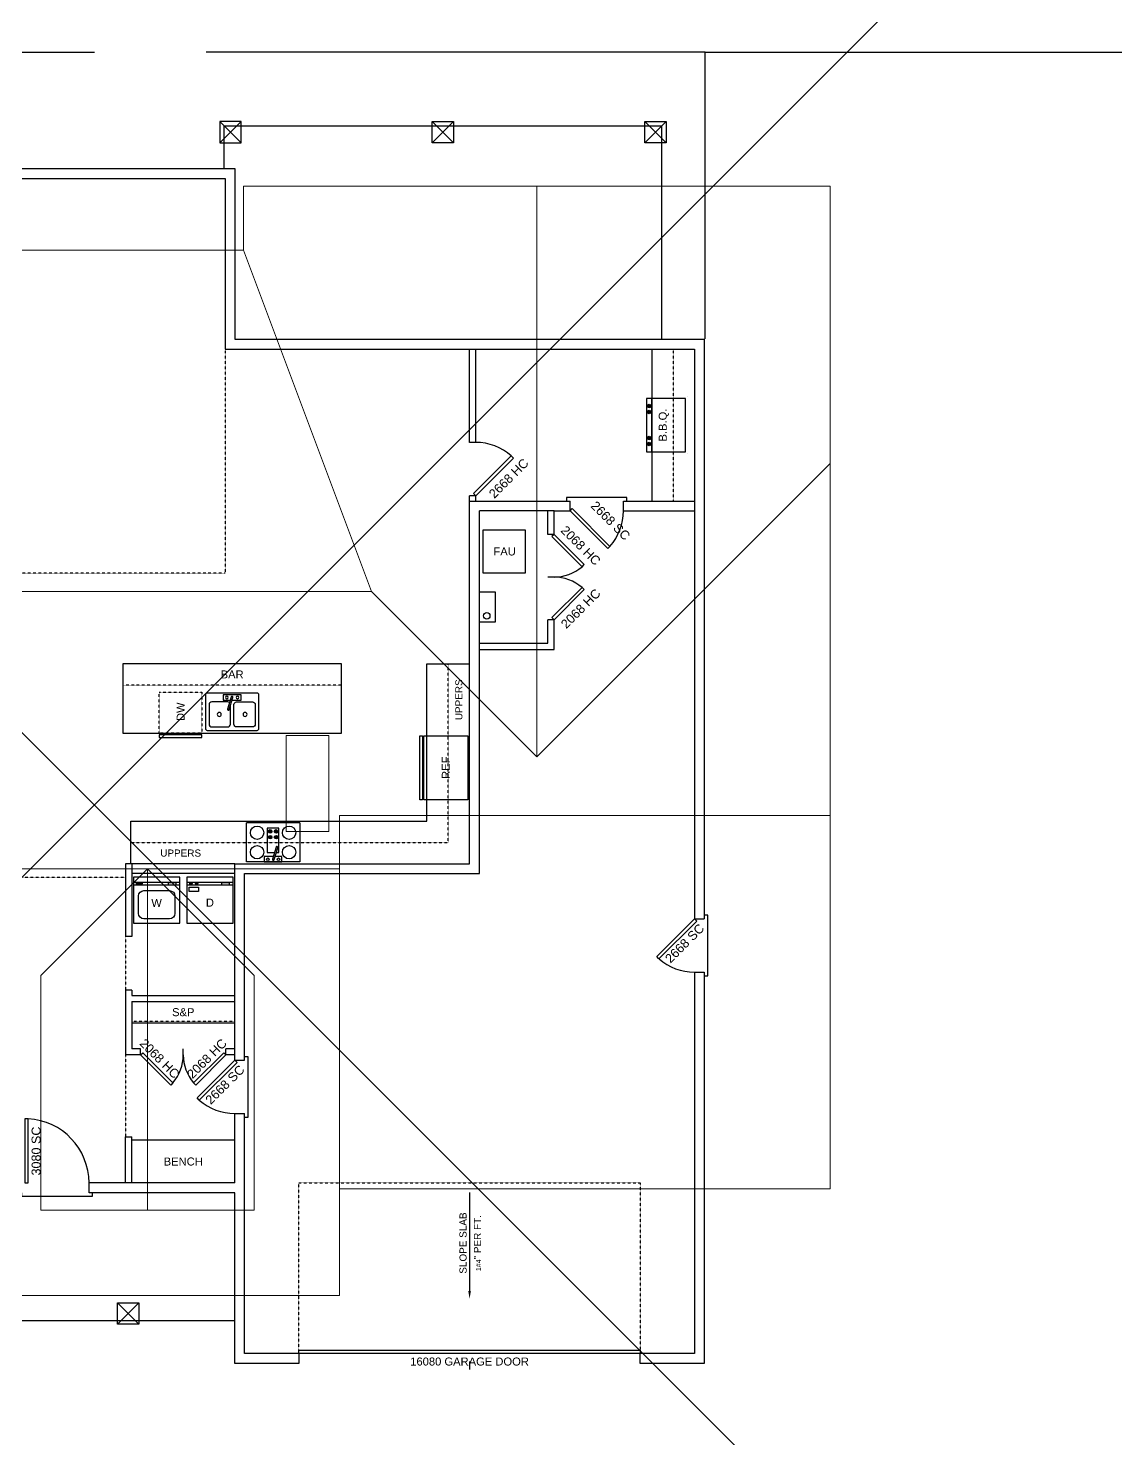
# Model space of a CAD drawing. Header units: inches. Extents: x -566 to 3217, y -8304 to 6564.
# Drawn here: x 563 to 1175, y 243 to 1037 of the extents above; entities that cross this region are included whole.
import ezdxf

# ---------------------------------------------------------------- set-up
doc = ezdxf.new("R2010")
doc.units = ezdxf.units.IN
doc.header["$MEASUREMENT"] = 0
doc.header["$PDMODE"] = 1
doc.header["$PDSIZE"] = -2
doc.linetypes.add('HIDDEN2', pattern=[0.0045, 0.003, -0.0015])
doc.layers.get('0').update_dxf_attribs({"lineweight": 25})
doc.layers.get('DEFPOINTS').update_dxf_attribs({"lineweight": 25})
for name, color, linetype, lineweight, true_color in [('1-CAB', 40, 'Continuous', 25, 0xffbf00), ('1-DIM', 22, 'Continuous', 25, 0xcc3300), ('1-DOOR', 9, 'Continuous', 25, 0xc0c0c0), ('1-FIX', 1, 'Continuous', 25, 0xff0000), ('1-FIX-F', 1, 'Continuous', 25, 0xff0000), ('1-MISC', 40, 'Continuous', 25, 0xffbf00), ('1-SOFFIT', 9, 'HIDDEN2', 25, 0xc0c0c0), ('1-WALL', 3, 'Continuous', 25, 0x00ff00), ('RA-LINE', 2, 'Continuous', 25, 0xffff00)]:
    doc.layers.add(name, color=color, linetype=linetype, lineweight=lineweight, true_color=true_color)
doc.layers.add('1-TEXT', color=7, linetype='Continuous', lineweight=25)
doc.styles.add('Arial', font='arial.ttf')
doc.dimstyles.new('ANNOT', dxfattribs={"dimtxt": 0.083333, "dimasz": 0.18, "dimexe": 5e-05, "dimexo": 3.125e-05, "dimgap": 4.5e-05, "dimtad": 1, "dimdec": 3, "dimdsep": 46, "dimlunit": 4, "dimtxsty": 'Arial', "dimblk": 'VW_SLASH', "dimblk1": 'VW_SLASH', "dimblk2": 'VW_SLASH', "dimcen": 0, "dimdle": 5e-05, "dimazin": 0, "dimtfac": 1, "dimtdec": 3, "dimtix": 1, "dimtmove": 0, "dimatfit": 0, "dimldrblk": 'VW_SLASH', "dimfxl": 1, "dimfrac": 2, "dimtolj": 1, "dimarcsym": 0})

# ---------------------------------------------------------------- blocks, each defined once
blk = doc.blocks.new('VW_SLASH')
at = {"color": 0, "linetype": 'ByBlock', "lineweight": -2, "transparency": 16777216}
blk.add_line((0.0003, 0), (-1, 0), dxfattribs=at)
at = {"color": 0, "linetype": 'Continuous', "lineweight": 5, "transparency": 16777216, "flags": 128}
blk.add_lwpolyline([(0.0001, 0.0001), (-0.0001, -0.0001)], dxfattribs=at)
blk = doc.blocks.new('*D393')
at = {"layer": '1-DIM', "color": 0, "lineweight": -2}
for p, q in [((-40.29, 1023.35), (-400.29, 1023.35)), ((319.71, 858.29), (319.71, 1023.45)), ((319.71, 1023.35), (600.32, 1023.35)), ((943.57, 1023.35), (662.96, 1023.35)), ((943.57, 862.03), (943.57, 1023.45)), ((1303.57, 1023.35), (1663.57, 1023.35))]:
    blk.add_line(p, q, dxfattribs=at)
at = {"layer": 'DEFPOINTS', "color": 0}
for p in [(943.57, 1023.35), (319.71, 858.29), (943.57, 862.03)]:
    blk.add_point(p, dxfattribs=at)
at = {"layer": '1-DIM', "color": 0, "lineweight": -2, "xscale": 360, "yscale": 360, "zscale": 360}
blk.add_blockref('VW_SLASH', (319.71, 1023.35), dxfattribs=at)
at = {"layer": '1-DIM', "color": 0, "lineweight": -2, "xscale": 360, "yscale": 360, "zscale": 360, "rotation": 180}
blk.add_blockref('VW_SLASH', (943.57, 1023.35), dxfattribs=at)
at = {"layer": '1-DIM', "color": 0, "insert": (631.64, 1023.35), "char_height": 0.0833, "attachment_point": 5, "style": 'Arial'}
blk.add_mtext("\\A1;52'", dxfattribs=at)
blk = doc.blocks.new('Group-194')
at = {"color": 1, "linetype": 'Continuous', "true_color": 0xff0000}
for p, q in [((-313.62, 2136.36), (-325.62, 2124.36)), ((-313.62, 2124.36), (-325.62, 2136.36))]:
    blk.add_line(p, q, dxfattribs=at)
at = {"color": 7, "linetype": 'Continuous', "flags": 128}
blk.add_lwpolyline([(-313.62, 2124.36), (-325.62, 2124.36), (-325.62, 2136.36), (-313.62, 2136.36)], close=True, dxfattribs=at)
blk = doc.blocks.new('Group-195')
at = {"color": 1, "linetype": 'Continuous', "true_color": 0xff0000}
for p, q in [((-433.12, 2136.36), (-445.12, 2124.36)), ((-433.12, 2124.36), (-445.12, 2136.36))]:
    blk.add_line(p, q, dxfattribs=at)
at = {"color": 7, "linetype": 'Continuous', "flags": 128}
blk.add_lwpolyline([(-433.12, 2124.36), (-445.12, 2124.36), (-445.12, 2136.36), (-433.12, 2136.36)], close=True, dxfattribs=at)
blk = doc.blocks.new('Group-196')
at = {"color": 1, "linetype": 'Continuous', "true_color": 0xff0000}
for p, q in [((-564.62, 2136.36), (-552.62, 2124.36)), ((-564.62, 2124.36), (-552.62, 2136.36))]:
    blk.add_line(p, q, dxfattribs=at)
at = {"color": 7, "linetype": 'Continuous', "flags": 128}
blk.add_lwpolyline([(-564.62, 2124.36), (-552.62, 2124.36), (-552.62, 2136.36), (-564.62, 2136.36)], close=True, dxfattribs=at)
blk = doc.blocks.new('Group-211')
at = {"flags": 128}
blk.add_lwpolyline([(-674.12, 1539.35), (-672.37, 1539.35), (-672.37, 1575.35), (-674.12, 1575.35), (-674.12, 1539.35)], dxfattribs=at)
at = {"color": 1, "linetype": 'Continuous', "true_color": 0xff0000}
blk.add_arc((-674.2, 1539.31), 36.08, 0.06076, 87.08523, dxfattribs=at)
blk = doc.blocks.new('Group-212')
at = {"layer": '1-DOOR', "flags": 128}
blk.add_lwpolyline([(-520.12, 1445.35), (-328.12, 1445.35), (-328.12, 1443.35), (-520.12, 1443.35)], close=True, dxfattribs=at)
at = {"layer": '1-SOFFIT', "flags": 128}
blk.add_lwpolyline([(-520.12, 1443.35), (-520.12, 1539.35), (-328.12, 1539.35), (-328.12, 1443.35)], dxfattribs=at)
at = {"layer": '1-WALL', "transparency": 33554664}
for p, q in [((-520.12, 1443.35), (-520.12, 1437.85)), ((-328.12, 1437.85), (-328.12, 1443.35))]:
    blk.add_line(p, q, dxfattribs=at)
at = {"layer": 'DEFPOINTS'}
blk.add_line((-424.12, 1438.85), (-424.12, 1434.35), dxfattribs=at)
blk = doc.blocks.new('Group-213')
at = {"flags": 128}
blk.add_lwpolyline([(-556.12, 1608.35), (-554.88, 1607.11), (-576.1, 1585.9), (-577.33, 1587.14), (-556.12, 1608.35)], dxfattribs=at)
at = {"color": 1, "linetype": 'Continuous', "true_color": 0xff0000}
blk.add_arc((-555.99, 1608.89), 30.54, 228.83389, 269.76035, dxfattribs=at)
blk = doc.blocks.new('Group-214')
at = {"color": 1, "linetype": 'Continuous', "true_color": 0xff0000}
for p, q in [((-610.12, 1471.85), (-622.12, 1459.85)), ((-610.12, 1459.85), (-622.12, 1471.85))]:
    blk.add_line(p, q, dxfattribs=at)
at = {"color": 7, "linetype": 'Continuous', "flags": 128}
blk.add_lwpolyline([(-610.12, 1459.85), (-622.12, 1459.85), (-622.12, 1471.85), (-610.12, 1471.85)], close=True, dxfattribs=at)
blk = doc.blocks.new('Group-216')
at = {"flags": 128}
blk.add_lwpolyline([(-297.62, 1687.85), (-296.38, 1686.61), (-317.6, 1665.4), (-318.83, 1666.64), (-297.62, 1687.85)], dxfattribs=at)
at = {"color": 1, "linetype": 'Continuous', "true_color": 0xff0000}
blk.add_arc((-297.49, 1688.39), 30.54, 228.83389, 269.76035, dxfattribs=at)
blk = doc.blocks.new('WASH_DRY_SIDE')
for p, q in [((-28, -5), (-2, -5)), ((-28, -6.5), (-2, -6.5)), ((-8.1875, -5.6875), (-8.1875, -5.8125)), ((-7.9375, -5.8125), (-7.9375, -5.75)), ((-7.9375, -5.75), (-7.0625, -5.75)), ((-7.0625, -5.75), (-7.0625, -5.8125)), ((-6.8125, -5.6875), (-6.8125, -5.8125)), ((-4.9375, -5.6875), (-4.9375, -5.8125)), ((-4.6875, -5.75), (-3.8125, -5.75)), ((-4.6875, -5.8125), (-4.6875, -5.75)), ((-3.8125, -5.75), (-3.8125, -5.8125)), ((-3.5625, -5.6875), (-3.5625, -5.8125)), ((2, -5), (28, -5)), ((2, -6.5), (28, -6.5)), ((23.0625, -5.6875), (23.0625, -5.8125)), ((23.3125, -5.75), (24.1875, -5.75)), ((23.3125, -5.8125), (23.3125, -5.75)), ((24.1875, -5.75), (24.1875, -5.8125)), ((24.4375, -5.6875), (24.4375, -5.8125)), ((25.0625, -5.6875), (25.0625, -5.8125)), ((25.3125, -5.8125), (25.3125, -5.75)), ((25.3125, -5.75), (26.1875, -5.75)), ((26.1875, -5.75), (26.1875, -5.8125)), ((26.4375, -5.6875), (26.4375, -5.8125))]:
    blk.add_line(p, q)
at = {"flags": 128}
for points in [[(-28, -2), (-2, -2), (-2, -28), (-28, -28)], [(-26, -5.1875), (-21.4375, -5.1875), (-21.4375, -6.3125), (-26, -6.3125)], [(-3.25, -7.75), (-8.5625, -7.75), (-8.5625, -10.0625), (-3.25, -10.0625)], [(-7.9375, -5.8125), (-7.0625, -5.8125), (-7.0625, -5.9375), (-7.9375, -5.9375)], [(-4.6875, -5.8125), (-3.8125, -5.8125), (-3.8125, -5.9375), (-4.6875, -5.9375)], [(2, -2), (28, -2), (28, -28), (2, -28)], [(4, -5.1875), (8.5625, -5.1875), (8.5625, -6.3125), (4, -6.3125)], [(23.3125, -5.8125), (24.1875, -5.8125), (24.1875, -5.9375), (23.3125, -5.9375)], [(25.3125, -5.8125), (26.1875, -5.8125), (26.1875, -5.9375), (25.3125, -5.9375)]]:
    blk.add_lwpolyline(points, close=True, dxfattribs=at)
blk.add_lwpolyline([(22.1875, -9.625), (7.6875, -9.625, 0.41421356), (4.6875, -12.625), (4.6875, -22.5, 0.41421356), (7.6875, -25.5), (22.1875, -25.5, 0.41421356), (25.1875, -22.5), (25.1875, -12.625, 0.41421356)], format="xyb", close=True, dxfattribs=at)
for centre in [(-7.5, -5.8125), (-4.25, -5.8125), (23.75, -5.8125), (25.75, -5.8125)]:
    blk.add_ellipse(centre, major_axis=(0.6875, 0), ratio=0.72727273)
for points in [[(-6.8125, -5.6875), (-6.8125, -5.5625), (-7.5, -5), (-8.1875, -5.5625), (-8.1875, -5.6875)], [(-3.5625, -5.6875), (-3.5625, -5.5625), (-4.25, -5), (-4.9375, -5.5625), (-4.9375, -5.6875)], [(24.4375, -5.6875), (24.4375, -5.5625), (23.75, -5), (23.0625, -5.5625), (23.0625, -5.6875)], [(26.4375, -5.6875), (26.4375, -5.5625), (25.75, -5), (25.0625, -5.5625), (25.0625, -5.6875)]]:
    blk.add_open_spline(points, degree=2)
blk = doc.blocks.new('Group-217')
at = {"flags": 128}
blk.add_lwpolyline([(-367.62, 1917.35), (-366.38, 1918.59), (-345.17, 1897.38), (-346.41, 1896.14), (-367.62, 1917.35)], dxfattribs=at)
at = {"color": 1, "linetype": 'Continuous', "true_color": 0xff0000}
blk.add_arc((-368.16, 1917.48), 30.54, 318.83389, 359.76035, dxfattribs=at)
blk = doc.blocks.new('DISHWASHER')
at = {"linetype": 'HIDDEN2'}
for p, q in [((-12, -0.5), (-12, 22.5)), ((-12, 22.5), (12, 22.5)), ((12, 22.5), (12, -0.5)), ((12, -0.5), (-12, -0.5))]:
    blk.add_line(p, q, dxfattribs=at)
for p, q in [((12, -1.5), (-12, -1.5)), ((-12, -1.5), (-12, -3)), ((-12, -3), (12, -3)), ((12, -3), (12, -1.5))]:
    blk.add_line(p, q)
blk = doc.blocks.new('SINK_KITCHEN')
at = {"flags": 128}
for points in [[(-14, 22.5), (14, 22.5, -0.414214), (15, 21.5), (15, 2.5, -0.414214), (14, 1.5), (-14, 1.5, -0.414214), (-15, 2.5), (-15, 21.5, -0.414214)], [(-11.5, 3.5), (-2.5, 3.5, 0.414214), (-1, 5), (-1, 16, 0.414214), (-2.5, 17.5), (-11.5, 17.5, 0.414214), (-13, 16), (-13, 5, 0.414214)], [(0, 20.6), (0, 20.6, -0.414214), (0.62, 20.26), (2.62, 13.55, -0.414214), (2.28, 12.93, -0.414214), (1.66, 13.27), (-0.34, 19.98, -0.414214)]]:
    blk.add_lwpolyline(points, format="xyb", close=True, dxfattribs=at)
blk.add_lwpolyline([(0.07, 18.6), (-5, 18.6), (-5, 21.6), (5, 21.6), (5, 18.6), (1.12, 18.6)], dxfattribs=at)
blk.add_lwpolyline([(1.55, 17.16, -0.174158), (2.5, 17.5), (11.5, 17.5, -0.414214), (13, 16), (13, 5, -0.414214), (11.5, 3.5), (2.5, 3.5, -0.414214), (1, 5), (1, 15.48)], format="xyb", dxfattribs=at)
for centre, radius in [((-3, 20.1), 0.75), ((3, 20.1), 0.75), ((-7.25, 10.5), 1.12), ((7.25, 10.5), 1.12)]:
    blk.add_circle(centre, radius)
blk = doc.blocks.new('Group-218')
for p, q in [((-549.62, 1719.85), (-549.62, 1741.85)), ((-519.62, 1741.85), (-549.62, 1741.85)), ((-519.62, 1741.85), (-519.62, 1719.85)), ((-519.62, 1719.85), (-549.62, 1719.85))]:
    blk.add_line(p, q)
at = {"flags": 128}
for points in [[(-532.82, 1725.16), (-531.32, 1725.16), (-531.32, 1738.9), (-537.92, 1738.9), (-537.92, 1725.16), (-533.86, 1725.16)], [(-534.55, 1722.85), (-539.62, 1722.85), (-539.62, 1719.85), (-529.62, 1719.85), (-529.62, 1722.85), (-533.5, 1722.85)]]:
    blk.add_lwpolyline(points, dxfattribs=at)
for points in [[(-536.54, 1737.79), (-536.04, 1737.79), (-536.04, 1736.29), (-536.54, 1736.29)], [(-533.2, 1737.79), (-532.7, 1737.79), (-532.7, 1736.29), (-533.2, 1736.29)], [(-536.54, 1734.59), (-536.04, 1734.59), (-536.04, 1733.09), (-536.54, 1733.09)], [(-533.2, 1734.59), (-532.7, 1734.59), (-532.7, 1733.09), (-533.2, 1733.09)]]:
    blk.add_lwpolyline(points, close=True, dxfattribs=at)
blk.add_lwpolyline([(-534.62, 1720.85, 0.414214), (-534, 1721.19), (-532, 1727.9, 0.414214), (-532.34, 1728.52, 0.414214), (-532.96, 1728.18), (-534.96, 1721.47, 0.414214)], format="xyb", close=True, dxfattribs=at)
for centre, radius in [((-543.62, 1736.32), 3.75), ((-536.29, 1737.04), 1), ((-532.95, 1737.04), 1), ((-525.62, 1736.32), 3.75), ((-536.29, 1733.84), 1), ((-532.95, 1733.84), 1), ((-543.62, 1725.35), 3.75), ((-537.62, 1721.35), 0.75), ((-531.62, 1721.35), 0.75), ((-525.62, 1725.35), 3.75)]:
    blk.add_circle(centre, radius)
at = {"layer": 'DEFPOINTS', "color": 1, "true_color": 0xff0000}
for p, q in [((-550.62, 1718.85), (-550.62, 1718.85)), ((-518.62, 1718.85), (-518.62, 1718.85))]:
    blk.add_line(p, q, dxfattribs=at)
blk = doc.blocks.new('Refer')
for p, q in [((-17.5, -25.75), (-17.5, -26.5)), ((17.5, -25.75), (17.5, -26.5))]:
    blk.add_line(p, q)
at = {"flags": 128}
for points in [[(-18, -1), (18, -1), (18, -25.75), (-18, -25.75)], [(-18, -26.5), (18, -26.5), (18, -28), (-18, -28)]]:
    blk.add_lwpolyline(points, close=True, dxfattribs=at)
blk = doc.blocks.new('Group-219')
at = {"flags": 128}
blk.add_lwpolyline([(-420.62, 1925.85), (-421.86, 1927.09), (-400.64, 1948.3), (-399.41, 1947.06), (-420.62, 1925.85)], dxfattribs=at)
at = {"color": 1, "linetype": 'Continuous', "true_color": 0xff0000}
blk.add_arc((-420.75, 1925.31), 30.54, 48.83389, 89.76035, dxfattribs=at)
blk = doc.blocks.new('WH_TANKLESS_DY')
at = {"flags": 128}
blk.add_lwpolyline([(0, 0), (9, 0), (9, 16.75), (0, 16.75)], dxfattribs=at)
blk.add_circle((4.18, 3.45), 1.8)
blk = doc.blocks.new('FAU-VERT')
at = {"linetype": 'Continuous', "flags": 128}
blk.add_lwpolyline([(-12, 12), (12, 12), (12, -12), (-12, -12)], close=True, dxfattribs=at)
blk = doc.blocks.new('Group-220')
at = {"flags": 128}
blk.add_lwpolyline([(-376.62, 1856.1), (-377.86, 1857.34), (-360.89, 1874.31), (-359.65, 1873.07), (-376.62, 1856.1)], dxfattribs=at)
at = {"color": 1, "linetype": 'Continuous', "true_color": 0xff0000}
blk.add_arc((-376.79, 1855.38), 24.72, 49.97045, 89.60814, dxfattribs=at)
blk = doc.blocks.new('Group-221')
at = {"flags": 128}
blk.add_lwpolyline([(-376.62, 1904.1), (-377.86, 1902.86), (-360.89, 1885.89), (-359.65, 1887.13), (-376.62, 1904.1)], dxfattribs=at)
at = {"color": 1, "linetype": 'Continuous', "true_color": 0xff0000}
blk.add_arc((-376.79, 1904.83), 24.72, 270.39186, 310.02955, dxfattribs=at)
blk = doc.blocks.new('Group-222')
at = {"flags": 128}
blk.add_lwpolyline([(-609.12, 1611.35), (-607.88, 1612.59), (-590.91, 1595.62), (-592.15, 1594.38), (-609.12, 1611.35)], dxfattribs=at)
at = {"color": 1, "linetype": 'Continuous', "true_color": 0xff0000}
blk.add_arc((-609.84, 1611.52), 24.72, 319.97045, 359.60814, dxfattribs=at)
blk = doc.blocks.new('Group-223')
at = {"flags": 128}
blk.add_lwpolyline([(-561.12, 1611.35), (-562.36, 1612.59), (-579.33, 1595.62), (-578.09, 1594.38), (-561.12, 1611.35)], dxfattribs=at)
at = {"color": 1, "linetype": 'Continuous', "true_color": 0xff0000}
blk.add_arc((-560.4, 1611.52), 24.72, 180.39186, 220.02955, dxfattribs=at)
blk = doc.blocks.new('Group-676')
at = {"layer": '1-TEXT', "color": 1, "lineweight": 25, "true_color": 0xff0000, "transparency": 33554687}
blk.add_line((-424.12, 1533.91), (-424.12, 1478.6), dxfattribs=at)
at = {"layer": '1-TEXT', "color": 1, "true_color": 0xff0000, "transparency": 33554687}
blk.add_solid([(-424.87, 1478.6), (-423.37, 1478.6), (-424.12, 1474.1)], dxfattribs=at)
at = {"layer": '1-TEXT', "color": 7, "transparency": 33554687, "char_height": 4, "attachment_point": 5, "rotation": 90, "line_spacing_factor": 1.004016, "style": 'Arial'}
for s, insert in [('SLOPE SLAB', (-427.77, 1505.51)), ('{\\H0.7x;1#4}" PER FT.', (-419.68, 1505.51))]:
    blk.add_mtext(s, dxfattribs=dict(at, insert=insert))

msp = doc.modelspace()

# ---------------------------------------------------------------- linework, layer by layer
at = {"layer": '1-CAB'}
for p, q in [((913.67, 856.35), (913.67, 770.85)), ((621.17, 477.35), (679.17, 477.35)), ((679.17, 411.35), (621.17, 411.35))]:
    msp.add_line(p, q, dxfattribs=at)
at = {"layer": '1-CAB', "linetype": 'HIDDEN2'}
for p, q in [((925.67, 856.35), (925.67, 770.85)), ((739.17, 667.35), (616.17, 667.35)), ((621.17, 478.35), (679.17, 478.35))]:
    msp.add_line(p, q, dxfattribs=at)
at = {"layer": '1-CAB', "flags": 128}
msp.add_lwpolyline([(739.17, 679.35), (616.17, 679.35), (616.17, 640.35), (739.17, 640.35)], close=True, dxfattribs=at)
msp.add_lwpolyline([(620.67, 566.85), (620.67, 590.85), (787.17, 590.85), (787.17, 679.35), (811.17, 679.35)], dxfattribs=at)
at = {"layer": '1-CAB', "linetype": 'HIDDEN2', "flags": 128}
msp.add_lwpolyline([(620.67, 578.85), (799.17, 578.85), (799.17, 679.35)], dxfattribs=at)
at = {"layer": '1-DOOR', "flags": 128}
for points in [[(899.67, 770.85), (899.67, 772.85), (865.67, 772.85), (865.67, 770.85)], [(943.17, 503.85), (945.17, 503.85), (945.17, 537.85), (943.17, 537.85)], [(684.67, 424.35), (686.67, 424.35), (686.67, 458.35), (684.67, 458.35)], [(559.17, 381.85), (559.17, 379.85), (599.17, 379.85), (599.17, 381.85)]]:
    msp.add_lwpolyline(points, dxfattribs=at)
at = {"layer": '1-FIX'}
for p, q in [((910.63, 828.6), (910.63, 798.6)), ((932.63, 828.6), (910.63, 828.6)), ((913.63, 798.6), (913.63, 828.6)), ((932.63, 798.6), (932.63, 828.6)), ((933.63, 829.6), (933.63, 829.6)), ((910.63, 798.6), (932.63, 798.6)), ((933.63, 797.6), (933.63, 797.6))]:
    msp.add_line(p, q, dxfattribs=at)
at = {"layer": '1-FIX', "flags": 128}
for points in [[(911.38, 824.52), (911.38, 824.02), (912.88, 824.02), (912.88, 824.52)], [(911.38, 821.18), (911.38, 820.68), (912.88, 820.68), (912.88, 821.18)], [(911.38, 806.02), (911.38, 806.52), (912.88, 806.52), (912.88, 806.02)], [(911.38, 802.68), (911.38, 803.18), (912.88, 803.18), (912.88, 802.68)]]:
    msp.add_lwpolyline(points, close=True, dxfattribs=at)
at = {"layer": '1-FIX'}
for centre in [(912.13, 824.27), (912.13, 820.93), (912.13, 806.27), (912.13, 802.93)]:
    msp.add_circle(centre, 1, dxfattribs=at)
at = {"layer": '1-MISC'}
msp.add_line((679.17, 309.85), (475.17, 309.85), dxfattribs=at)
at = {"layer": '1-MISC', "flags": 128}
msp.add_lwpolyline([(673.17, 957.85), (673.17, 981.85), (919.17, 981.85), (919.17, 861.85)], dxfattribs=at)
at = {"layer": '1-SOFFIT'}
for p, q in [((540.67, 559.35), (617.67, 559.35)), ((617.67, 525.85), (617.67, 495.85)), ((617.67, 459.35), (617.67, 413.3))]:
    msp.add_line(p, q, dxfattribs=at)
at = {"layer": '1-SOFFIT', "flags": 128}
msp.add_lwpolyline([(673.67, 856.35), (673.67, 730.35), (477.17, 730.35)], dxfattribs=at)
at = {"layer": '1-WALL'}
for p, q in [((319.67, 957.85), (679.17, 957.85)), ((325.17, 952.35), (673.67, 952.35)), ((673.67, 952.35), (673.67, 856.35)), ((679.17, 957.85), (679.17, 861.85)), ((679.17, 861.85), (943.17, 861.85)), ((943.17, 861.85), (943.17, 535.85)), ((673.67, 856.35), (937.67, 856.35)), ((811.17, 803.85), (811.17, 856.35)), ((814.67, 803.85), (814.67, 856.35)), ((937.67, 856.35), (937.67, 535.85)), ((814.67, 803.85), (811.17, 803.85)), ((811.17, 770.85), (811.17, 773.85)), ((814.67, 773.85), (811.17, 773.85)), ((811.17, 566.85), (811.17, 770.85)), ((811.17, 770.85), (867.67, 770.85)), ((814.67, 770.85), (814.67, 773.85)), ((867.67, 765.35), (867.67, 770.85)), ((897.67, 770.85), (937.67, 770.85)), ((897.67, 765.35), (897.67, 770.85)), ((816.67, 687.35), (816.67, 765.35)), ((858.67, 765.35), (816.67, 765.35)), ((855.17, 752.1), (855.17, 765.35)), ((858.67, 765.35), (867.67, 765.35)), ((858.67, 752.1), (858.67, 765.35)), ((897.67, 765.35), (937.67, 765.35)), ((858.67, 752.1), (855.17, 752.1)), ((858.67, 728.1), (855.17, 728.1)), ((858.67, 728.1), (855.17, 728.1)), ((858.67, 704.1), (855.17, 704.1)), ((816.67, 561.35), (816.67, 687.35)), ((679.17, 566.85), (617.67, 566.85)), ((617.67, 566.85), (617.67, 525.85)), ((621.17, 566.85), (621.17, 525.85)), ((679.17, 561.35), (621.17, 561.35)), ((684.67, 456.35), (684.67, 561.35)), ((684.67, 561.35), (816.67, 561.35)), ((937.67, 535.85), (943.17, 535.85)), ((621.17, 525.85), (617.67, 525.85)), ((937.67, 505.85), (937.67, 291.35)), ((937.67, 505.85), (943.17, 505.85)), ((943.17, 505.85), (943.17, 285.85)), ((617.67, 495.85), (617.67, 459.35)), ((621.17, 495.85), (617.67, 495.85)), ((621.17, 495.85), (621.17, 492.85)), ((621.17, 492.85), (679.17, 492.85)), ((621.17, 489.35), (679.17, 489.35)), ((621.17, 489.35), (621.17, 462.85)), ((626.17, 462.85), (621.17, 462.85)), ((626.17, 459.35), (626.17, 462.85)), ((650.17, 459.35), (650.17, 462.85)), ((650.17, 459.35), (650.17, 462.85)), ((679.17, 462.85), (674.17, 462.85)), ((674.17, 459.35), (674.17, 462.85)), ((626.17, 459.35), (617.67, 459.35)), ((679.17, 459.35), (674.17, 459.35)), ((679.17, 456.35), (684.67, 456.35)), ((679.17, 387.35), (679.17, 426.35)), ((679.17, 426.35), (684.67, 426.35)), ((684.67, 387.35), (684.67, 426.35)), ((617.67, 387.35), (617.67, 413.3)), ((617.67, 413.3), (621.17, 413.3)), ((621.17, 387.35), (621.17, 413.3)), ((679.17, 387.35), (597.17, 387.35)), ((597.17, 381.85), (597.17, 387.35)), ((679.17, 381.85), (597.17, 381.85)), ((679.17, 285.85), (679.17, 381.85)), ((684.67, 291.35), (684.67, 387.35)), ((715.17, 285.85), (679.17, 285.85)), ((715.17, 291.35), (684.67, 291.35)), ((937.67, 291.35), (907.17, 291.35)), ((943.17, 285.85), (907.17, 285.85))]:
    msp.add_line(p, q, dxfattribs=at)
at = {"layer": '1-WALL', "flags": 128}
for points in [[(816.67, 687.35), (858.67, 687.35), (858.67, 704.1)], [(816.67, 690.85), (855.17, 690.85), (855.17, 704.1)], [(679.17, 456.35), (679.17, 566.85), (811.17, 566.85)]]:
    msp.add_lwpolyline(points, dxfattribs=at)
at = {"layer": 'DEFPOINTS', "color": 6, "true_color": 0xff00ff}
for p, q in [((0, 1200), (1200, 0)), ((1200, 1200), (0, 0))]:
    msp.add_line(p, q, dxfattribs=at)
at = {"layer": 'RA-LINE', "lineweight": 5}
for p, q in [((849, 627), (849, 948)), ((630, 564), (630, 372))]:
    msp.add_line(p, q, dxfattribs=at)
at = {"layer": 'RA-LINE', "lineweight": 5, "flags": 128}
for points in [[(186, 912), (684, 912), (684, 948), (1014, 948), (1014, 384), (738, 384), (738, 324), (186, 324)], [(708, 639), (732, 639), (732, 585), (708, 585)], [(570, 372), (690, 372), (690, 504), (630, 564), (570, 504)]]:
    msp.add_lwpolyline(points, close=True, dxfattribs=at)
for points in [[(684, 912), (756, 720), (186, 720)], [(756, 720), (849, 627), (1014, 792)], [(1014, 594), (738, 594), (738, 564)], [(186, 564), (738, 564), (738, 384)]]:
    msp.add_lwpolyline(points, dxfattribs=at)

# ---------------------------------------------------------------- block references
at = {"layer": '1-DOOR'}
for name in ['Group-219', 'Group-217', 'Group-221', 'Group-220', 'Group-216', 'Group-222', 'Group-223', 'Group-213', 'Group-211', 'Group-212']:
    msp.add_blockref(name, (1235.29, -1152), dxfattribs=at)
at = {"layer": '1-FIX'}
for name, p in [('DISHWASHER', (648.67, 640.85)), ('Group-218', (1235.29, -1152))]:
    msp.add_blockref(name, p, dxfattribs=at)
at = {"layer": '1-FIX', "xscale": -1}
for name, p in [('SINK_KITCHEN', (677.67, 640.35)), ('WASH_DRY_SIDE', (650.17, 561.35))]:
    msp.add_blockref(name, p, dxfattribs=at)
at = {"layer": '1-FIX', "rotation": 270}
msp.add_blockref('Refer', (811.17, 620.85), dxfattribs=at)
at = {"layer": '1-FIX-F', "xscale": -1}
msp.add_blockref('FAU-VERT', (830.67, 742.48), dxfattribs=at)
at = {"layer": '1-FIX-F'}
msp.add_blockref('WH_TANKLESS_DY', (816.67, 702.85), dxfattribs=at)
at = {"layer": '1-TEXT'}
msp.add_blockref('Group-676', (1235.29, -1152), dxfattribs=at)
at = {"layer": '1-WALL'}
for name in ['Group-196', 'Group-195', 'Group-194', 'Group-214']:
    msp.add_blockref(name, (1235.29, -1152), dxfattribs=at)

# ---------------------------------------------------------------- texts
at = {"color": 7, "char_height": 4.5, "attachment_point": 5, "rotation": 90, "line_spacing_factor": 0.25, "style": 'Arial'}
for s, insert in [('DW', (648.67, 652.35)), ('REF', (797.8, 620.85))]:
    msp.add_mtext(s, dxfattribs=dict(at, insert=insert))
at = {"color": 7, "char_height": 4.5, "attachment_point": 5, "line_spacing_factor": 0.25, "style": 'Arial'}
for s, insert in [('W', (635.17, 544.84)), ('D', (665.17, 544.99))]:
    msp.add_mtext(s, dxfattribs=dict(at, insert=insert))
at = {"layer": '1-FIX', "color": 7, "insert": (830.88, 742.48), "char_height": 4.5, "attachment_point": 5, "line_spacing_factor": 0.25, "style": 'Arial'}
msp.add_mtext('FAU', dxfattribs=at)
at = {"layer": '1-TEXT', "insert": (920.4, 813.6), "char_height": 4.5, "width": 23.4964, "attachment_point": 5, "rotation": 90, "line_spacing_factor": 1.004016, "style": 'Arial'}
msp.add_mtext('B.B.Q.', dxfattribs=at)
at = {"layer": '1-TEXT', "attachment_point": 5, "line_spacing_factor": 1.004016, "style": 'Arial'}
for s, insert, char_height, rotation in [('2668 HC', (833.19, 783.62), 5.063, 45), ('2668 SC', (890.44, 759.81), 5.063, 315), ('2068 HC', (873.67, 745.85), 5.063, 315), ('2068 HC', (873.67, 710.35), 5.063, 45), ('UPPERS', (805.17, 659.1), 4, 90), ('2668 SC', (932.13, 522.08), 5.063, 45), ('2068 HC', (636.85, 457.26), 5.063, 315), ('2068 HC', (663.49, 457.26), 5.063, 45), ('2668 SC', (673.63, 442.58), 5.063, 45), ('3080 SC', (567.45, 405.28), 5.063, 90)]:
    msp.add_mtext(s, dxfattribs=dict(at, insert=insert, char_height=char_height, rotation=rotation))
at = {"layer": '1-TEXT', "char_height": 4.5, "attachment_point": 5, "line_spacing_factor": 1.004016, "style": 'Arial'}
for s, insert, width in [('BAR', (677.67, 673.35), 14.4804), ('S&P', (650.17, 483.35), 16.6661), ('BENCH', (650.17, 399.35), 26.5018)]:
    msp.add_mtext(s, dxfattribs=dict(at, insert=insert, width=width))
at = {"layer": '1-TEXT', "attachment_point": 5, "line_spacing_factor": 1.004016, "style": 'Arial'}
for s, insert, char_height in [('UPPERS', (648.72, 572.85), 4), ('16080 GARAGE DOOR', (811.17, 286.85), 4.5)]:
    msp.add_mtext(s, dxfattribs=dict(at, insert=insert, char_height=char_height))

# ---------------------------------------------------------------- dimensions: what is measured, and where the dimension line sits
at = {"layer": '1-DIM'}
dim = msp.add_linear_dim(base=(943.57, 1023.35), p1=(319.71, 858.29), p2=(943.57, 862.03), dimstyle='ANNOT', override={"dimtxt": 0.083333, "dimasz": 360, "dimexe": 0.1, "dimgap": 31.25, "dimtad": 0, "dimdec": 0, "dimpost": '<>', "dimtxsty": 'Arial', "dimdle": 0.1}, dxfattribs=at)
dim.commit()
dim.dimension.update_dxf_attribs({"geometry": '*D393', "text_midpoint": (631.64, 1023.35)})

doc.saveas('drawing.dxf')
